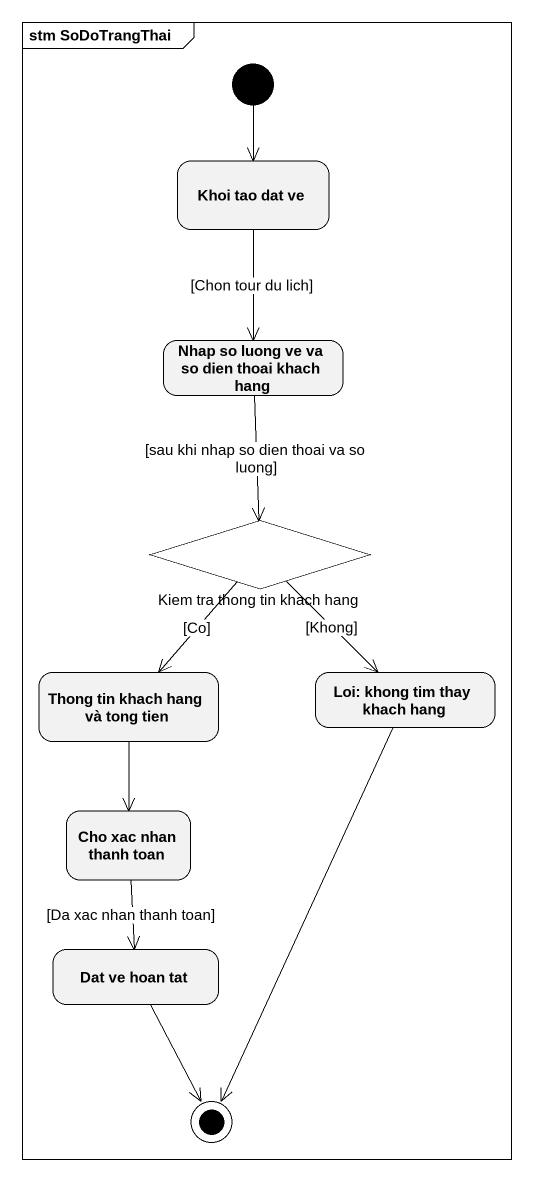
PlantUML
@startuml
mainframe stm SoDoTrangThai
hide empty description
state "Khoi tao dat ve" as Khoi_tao_dat_ve
state "Nhap so luong ve va so dien thoai khach hang" as Nhap_so_luong_ve_va_so_dien
state "Kiem tra thong tin khach hang" as Kiem_tra_thong_tin_khach <<choice>>
state "Thong tin khach hang và tong tien" as Thong_tin_khach_hang_và
state "Loi: khong tim thay khach hang" as Loi_khong_tim_thay_khach
state "Cho xac nhan thanh toan" as Cho_xac_nhan_thanh_toan
state "Dat ve hoan tat" as Dat_ve_hoan_tat
[*] --> Khoi_tao_dat_ve
Khoi_tao_dat_ve --> Nhap_so_luong_ve_va_so_dien : [Chon tour du lich]
Nhap_so_luong_ve_va_so_dien --> Kiem_tra_thong_tin_khach : [sau khi nhap so dien thoai va so luong]
Kiem_tra_thong_tin_khach --> Thong_tin_khach_hang_và : [Co]
Kiem_tra_thong_tin_khach --> Loi_khong_tim_thay_khach : [Khong]
Thong_tin_khach_hang_và --> Cho_xac_nhan_thanh_toan
Cho_xac_nhan_thanh_toan --> Dat_ve_hoan_tat : [Da xac nhan thanh toan]
Loi_khong_tim_thay_khach --> [*]
Dat_ve_hoan_tat --> [*]
@enduml
